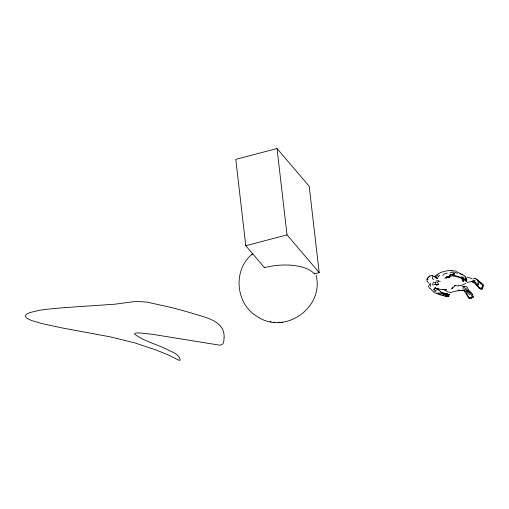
<?xml version="1.0" encoding="UTF-8"?>
<svg xmlns="http://www.w3.org/2000/svg" width="509" height="509" viewBox="0 0 509 509"><rect width="100%" height="100%" fill="white"/><g stroke="black" fill="none" stroke-linecap="round" stroke-linejoin="round"><path stroke-width="0.76" d="M462.42 280.796L462.974 276.521L463.693 278.957L463.349 281.343L462.42 280.796L461.618 277.055L462.509 277.831L453.373 275.089M454.467 273.428L452.991 274.561L449.39 275.21L454.467 273.428L454.416 274.536L452.037 275.948L447.055 276.788L444.777 278.328M475.533 283.71L479.147 288.139L481.164 289.182L482.322 288.934L482.678 284.868L477.881 281.356L478.753 284.766L476.736 285.008L474.159 282.73L472.002 281.808M430.372 286.408L430.55 284.111M446.266 277.112L446.094 278.391L447.055 276.788M456.268 271.507L464.38 275.674L465.232 276.743L465.124 277.494L465.97 278.009L465.83 279.645L464.329 279.536L463.349 281.343L463.177 279.905M439.789 275.388L438.077 276.82L437.638 278.448L436.652 278.678L435.628 277.392L432.281 275.617L432.427 278.697L433.833 279.549M432.046 284.646L433.159 284.989L435.182 284.257L436.372 280.65M466.359 280.408L466.747 279.32L465.659 277.787L465.735 278.665M452.635 287.216L451.725 288.87L455.351 285.434L454.467 285.664M436.518 293.305L442.416 295.634L444.402 293.922L446.431 295.265L449.243 294.393L445.019 296.353L447.017 294.196L449.441 294.711L445.019 296.353L448.073 296.658L448.97 296.066L447.131 295.322M428.82 285.74L430.258 283.131M428.75 282.966L427.134 281.299L426.93 279.161L429.901 275.942L432.281 275.617M434.622 291.6L436.334 290.957L433.84 289.837L435.036 287.865M466.747 279.32L466.282 281.553L464.329 279.536L466.747 281.006L466.282 281.553L465.983 280.281M433.84 289.837L435.399 287.572L435.061 288.056L441.596 289.596L446.73 289.627L444.662 289.379M476.736 285.008L480.687 288.749L482.564 286.567M461.44 290.251L464.011 290.512L468.719 298.032L471.175 298.268L472.537 296.741L473.294 296.957L472.295 294.151L468.77 290.569L467.23 287.286L465.945 286.37L463.47 286.497M442.747 275.534L444.656 273.626L447.322 273.161M252.375 254.029C232.804 269.617 235.4 303.103 256.46 316.032C284.143 335.857 324.596 307.9 316.064 275.057M432.535 283.456L433.515 282.482L435.819 282.54M429.901 275.942L427.636 277.952M434.247 276.979C438.453 272.315 444.821 270.89 450.834 270.355L452.081 270.852M437.517 282.037L438.65 281.07L440.26 281.42M471.417 281.751L473.847 281.801L475.202 280.656L472.568 280.16M251.599 254.678L252.808 253.679M438.364 274.835L435.494 276.991L437.638 278.448M436.308 289.322L436.932 288.921L438.325 290.245M471.175 298.268L473.294 296.957L469.343 298.064L466.276 293.031M437.549 282.444L438.408 284.251L436.716 285.212L435.182 284.257M474.159 282.73L475.241 282.19L478.753 284.766M446.482 294.507L447.621 293.973L441.837 292.611M462.649 284.747L465.748 283.558M446.959 295.614L448.27 295.22L447.099 295.118M277.036 148.533L235.782 159.381L245.771 245.726L264.489 267.683A39.04 18.019 -6.6 0 1 314.371 273.874L319.194 272.608L309.205 186.256L277.036 148.533L287.031 234.878L319.194 272.608M245.771 245.726L287.031 234.878M444.402 293.922L449.441 294.711L445.451 295.748L442.416 295.634M436.238 284.805L438.408 284.251M446.934 276.947L450.3 276.088M468.719 298.032L472.537 296.741L469.444 292.331L466.034 290.684L468.395 290.276L472.295 294.151M467.224 282.425L472.772 281.191M445.878 294.329L447.621 293.973M450.039 272.83L454.333 272.086L457.457 273.352M473.294 278.786L475.412 278.442L481.463 282.921L483.55 285.492L482.322 288.934L480.687 288.749M448.289 277.806L449.854 277.609L447.379 277.265L448.505 277.609M438.058 292.891L441.589 293.598L443.753 294.59L447.017 294.196M458.52 285.555L461.351 285.256M278.143 322.49L282.762 322.184M463.693 278.957L465.684 278.894L466.747 281.006M445.808 290.085L442.881 289.564M446.978 296.034L448.97 296.066M443.753 294.59L449.441 294.711M451.508 270.839L455.695 270.966M458.1 290.085L459.449 290.136M446.807 295.131L448.27 295.22M455.784 285.734L458.437 286.013M426.93 279.161L428.075 279.282M270.088 321.694L271.03 321.828M273.518 322.197L274.567 322.343M444.688 289.888L447.831 291.873L450.987 292.51C457.101 290.435 463.527 289.506 469.444 292.331M468.395 290.276L462.7 288.762M446.469 294.113L441.818 292.828L440.069 291.574M441.138 294.616L434.304 292.688L430.34 288.527M473.847 281.801L475.241 282.19M452.832 275.954L458.157 277.068L461.65 278.378M461.676 285.702L464.342 286.522M467.275 277.125L471.964 278.62M460.053 273.899L462.757 274.803M462.579 286.891L466.352 288.635M437.46 280.281L438.65 281.07M465.659 277.787L465.97 278.009L465.232 276.743M482.678 284.868L483.55 285.492L475.412 278.442M465.932 291.568L469.794 294.628M446.431 295.265L448.073 296.658M437.466 288.215L441.736 292.853M480.28 287.973L481.164 289.182M428.432 286.223L429.819 288.603M478.46 286.713L479.147 288.139M461.618 277.055L462.229 278.652M314.263 273.034L314.371 273.874M264.489 267.683A39.04 10.244 75.3 0 1 264.425 267.098M224.094 337.671L223.801 341.297L223.006 343.823L221.103 345.007L219.322 345.121L152.038 334.248L139.784 332.943L136.387 332.969L134.77 333.427L134.694 334.26C144.314 341.265 156.339 344.148 166.977 349.352C171.558 351.999 179.575 353.984 180.243 360.13L178.964 360.296L168.174 354.919L155.945 349.944L134.261 342.722L110.052 336.818L62.263 327.961L42.139 323.629L32.042 320.67L28.568 319.2L26.36 317.756L25.45 316.344L25.819 314.976L27.454 313.671L30.343 312.437L39.842 310.242L46.427 309.3L62.785 307.754L114.773 304.204L135.617 301.423L146.942 302.085L171.838 307.621A620.166 620.166 0 0 1 192.217 313.289C204.586 317.285 225.093 320.498 224.094 337.671"/></g></svg>
